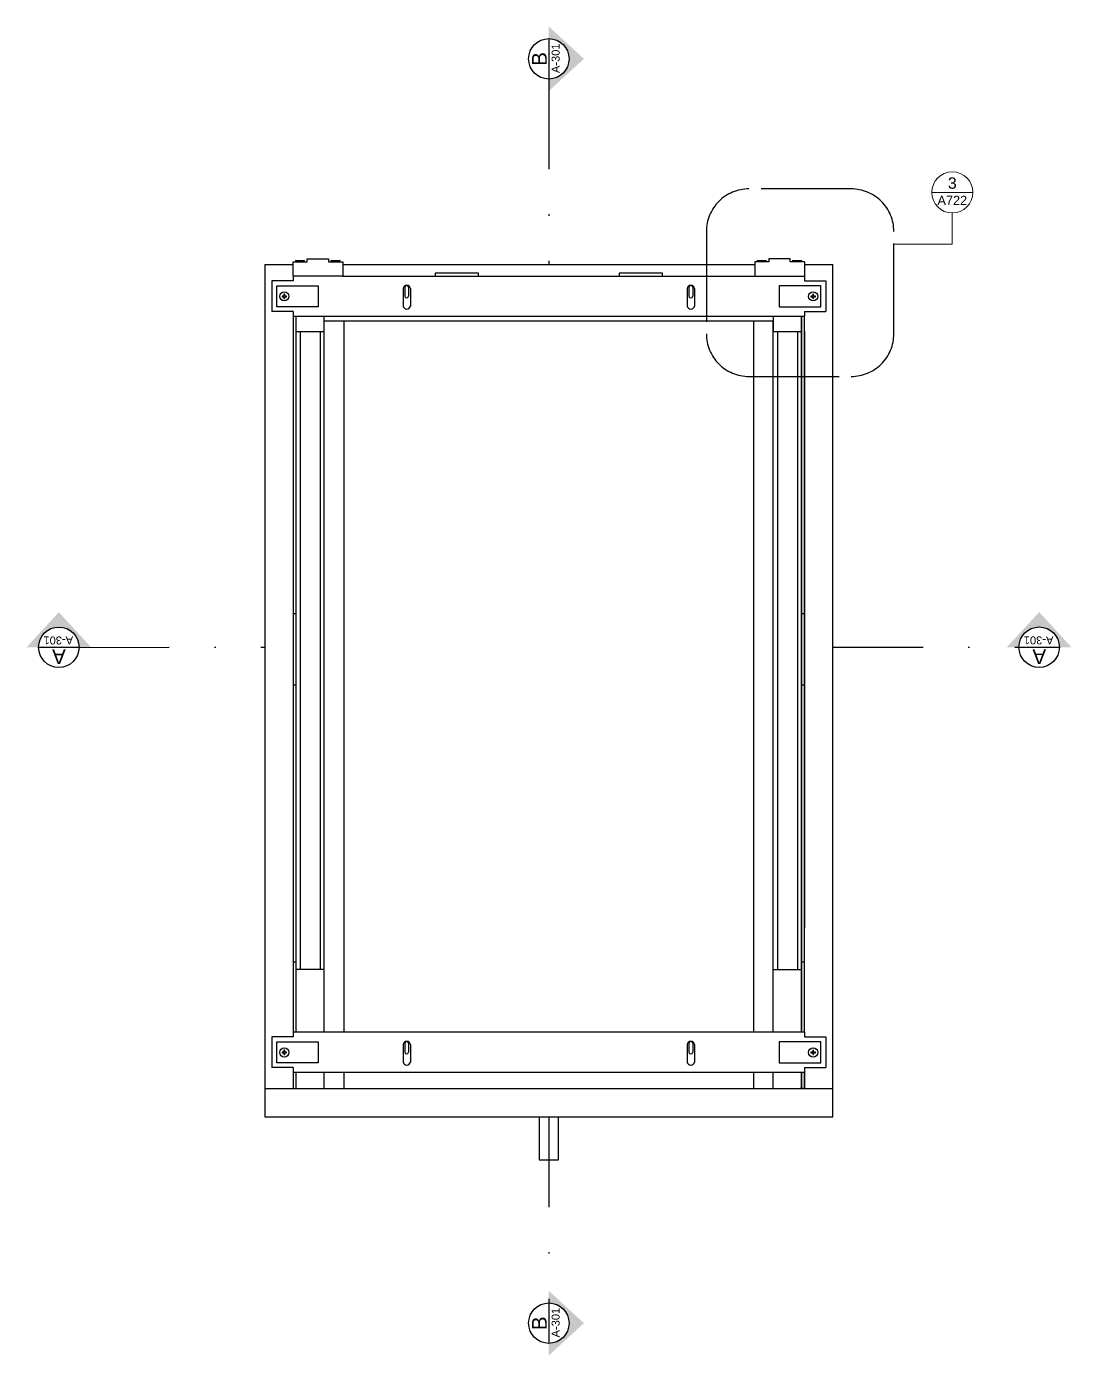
# Model space of a CAD drawing. Header units: millimetres. Extents: x 2745 to 3330, y 899 to 1109.
# Drawn here: x 2801.1 to 2874.6, y 1015 to 1108.6 of the extents above; entities that cross this region are included whole.
import ezdxf
from ezdxf.enums import TextEntityAlignment as Align

# ---------------------------------------------------------------- set-up
doc = ezdxf.new("R2010")
doc.units = ezdxf.units.MM
doc.linetypes.add('CENTERX2', pattern=[4, 2.5, -0.5, 0.5, -0.5])
doc.linetypes.add('TRATTOPUNTO', pattern=[25.4, 12.7, -6.35, 0, -6.35])
doc.layers.add('A-ANNO-SYMB', color=3, linetype='Continuous', lineweight=15)
for name, color, linetype in [('prospetti', 2, 'Continuous'), ('simboli', 6, 'Continuous'), ('simboli tratteggiati', 1, 'Continuous'), ('viti', 4, 'Continuous')]:
    doc.layers.add(name, color=color, linetype=linetype)
doc.styles.add('ARIAL', font='arial.ttf')
doc.styles.get("Standard").update_dxf_attribs({"font": 'arial.ttf'})

# ---------------------------------------------------------------- blocks, each defined once
blk = doc.blocks.new('section plan')
h = blk.add_hatch(color=256)
h.dxf.hatch_style = 1
h.paths.add_polyline_path([(56.9, 0.3), (46.3, 0.3, -1), (10.7, 0.3), (0.1, 0.3), (28.5, -30.6)])
blk.add_line((46.3, 0.3), (10.7, 0.3))
blk.add_circle((28.5, 0.3), 17.8)
at = {"style": 'ARIAL'}
for tag, height, p in [('A', 13, (28.4, 8.6)), ('A-301', 7, (29, -5.7))]:
    blk.add_attdef(tag, text='', height=height, dxfattribs=at).set_placement(p, align=Align.MIDDLE_CENTER)
blk = doc.blocks.new('DETAGLI')
at = {"layer": 'A-ANNO-SYMB', "linetype": 'Continuous'}
blk.add_line((486.66, 356.17), (504.76, 356.17), dxfattribs=at)
blk.add_circle((495.71, 356.17), 9.05, dxfattribs=at)
for tag, p in [('TAVOLA', (495.71, 362.76)), ('SEZIONE', (495.71, 354.67))]:
    blk.add_attdef(tag, text='', height=5, dxfattribs=at).set_placement(p, align=Align.TOP_CENTER)

msp = doc.modelspace()

# ---------------------------------------------------------------- linework, layer by layer
for p, q in [((2817.846, 1091.844), (2819.846, 1091.844)), ((2855.846, 1091.844), (2857.846, 1091.844)), ((2855.846, 1038.908), (2855.846, 1039.257))]:
    msp.add_line(p, q)
at = {"layer": 'A-ANNO-SYMB'}
for p, q in [((2866.255, 1095.483), (2866.255, 1093.283)), ((2866.255, 1093.283), (2862.14, 1093.283))]:
    msp.add_line(p, q, dxfattribs=at)
at = {"layer": 'prospetti'}
for p, q in [((2817.846, 1091.844), (2817.846, 1031.844)), ((2817.846, 1091.844), (2817.846, 1031.844)), ((2817.846, 1091.844), (2819.846, 1091.844)), ((2823.346, 1091.844), (2852.346, 1091.844)), ((2855.846, 1091.844), (2857.846, 1091.844)), ((2857.846, 1031.844), (2857.846, 1091.844)), ((2857.846, 1031.844), (2857.846, 1091.844)), ((2819.846, 1088.224), (2819.846, 1037.815)), ((2819.846, 1088.224), (2819.846, 1037.815)), ((2820.046, 1088.224), (2820.046, 1037.815)), ((2822.046, 1042.231), (2822.046, 1088.224)), ((2855.646, 1088.224), (2855.646, 1037.815)), ((2855.646, 1037.815), (2855.646, 1088.224)), ((2855.846, 1037.815), (2855.846, 1088.224)), ((2855.847, 1037.815), (2855.847, 1088.224)), ((2819.846, 1087.144), (2819.846, 1045.144)), ((2820.046, 1087.144), (2820.046, 1045.144)), ((2820.346, 1087.144), (2820.346, 1042.231)), ((2821.746, 1087.144), (2821.746, 1042.231)), ((2822.046, 1087.894), (2853.646, 1087.894)), ((2823.426, 1087.893), (2823.426, 1037.815)), ((2852.255, 1087.887), (2852.255, 1037.815)), ((2853.646, 1042.231), (2853.646, 1087.894)), ((2853.946, 1087.144), (2853.946, 1042.231)), ((2855.346, 1087.144), (2855.346, 1042.231)), ((2855.646, 1087.144), (2855.646, 1045.144)), ((2855.846, 1087.144), (2855.846, 1045.144)), ((2820.047, 1067.263), (2819.846, 1067.263)), ((2855.847, 1067.263), (2855.646, 1067.263)), ((2819.846, 1062.263), (2820.047, 1062.263)), ((2855.646, 1062.263), (2855.847, 1062.263)), ((2820.046, 1042.727), (2819.846, 1042.727)), ((2855.846, 1042.727), (2855.646, 1042.727)), ((2855.846, 1038.908), (2855.846, 1039.757)), ((2819.846, 1034.995), (2819.846, 1033.844)), ((2819.846, 1034.995), (2819.846, 1033.844)), ((2820.046, 1034.995), (2820.046, 1033.844)), ((2823.426, 1034.995), (2823.426, 1033.844)), ((2852.255, 1034.995), (2852.255, 1033.837)), ((2855.646, 1033.844), (2855.646, 1034.995)), ((2855.646, 1034.995), (2855.646, 1033.844)), ((2855.846, 1033.844), (2855.846, 1034.995)), ((2855.846, 1033.844), (2855.846, 1034.995)), ((2855.846, 1034.995), (2855.846, 1033.844)), ((2817.846, 1033.844), (2857.846, 1033.844)), ((2855.846, 1033.844), (2855.546, 1033.844)), ((2855.846, 1033.844), (2855.696, 1033.844)), ((2855.846, 1033.844), (2855.846, 1034.695)), ((2817.846, 1031.844), (2857.846, 1031.844)), ((2837.172, 1031.844), (2837.172, 1028.827)), ((2838.522, 1028.827), (2838.522, 1031.844)), ((2837.172, 1028.827), (2838.522, 1028.827))]:
    msp.add_line(p, q, dxfattribs=at)
for points in [[(2820.046, 1088.224), (2820.046, 1087.144), (2822.046, 1087.144), (2822.046, 1088.224)], [(2853.646, 1088.224), (2853.646, 1087.144), (2855.646, 1087.144), (2855.646, 1088.224)], [(2822.046, 1037.815), (2822.046, 1042.231), (2820.046, 1042.231), (2820.046, 1037.815)], [(2853.646, 1037.815), (2853.646, 1042.231), (2855.646, 1042.231), (2855.646, 1037.815)], [(2819.846, 1034.995), (2819.846, 1033.844)], [(2820.046, 1034.995), (2820.046, 1033.844)], [(2822.046, 1033.844), (2822.046, 1034.995)], [(2853.646, 1033.844), (2853.646, 1034.995)], [(2855.646, 1034.995), (2855.646, 1033.844)]]:
    msp.add_lwpolyline(points, dxfattribs=at)
at = {"layer": 'simboli tratteggiati', "linetype": 'TRATTOPUNTO', "ltscale": 0.5}
for p, q in [((2837.845, 1104.912), (2837.846, 1091.844)), ((2804.778, 1064.901), (2817.846, 1064.902)), ((2857.846, 1064.907), (2870.948, 1064.908)), ((2837.846, 1031.844), (2837.847, 1018.742))]:
    msp.add_line(p, q, dxfattribs=at)
msp.add_lwpolyline([(2851.94, 1083.976), (2859.14, 1083.976, 0.414214), (2862.14, 1086.976), (2862.14, 1094.176, 0.414214), (2859.14, 1097.176), (2851.94, 1097.176, 0.414214), (2848.94, 1094.176), (2848.94, 1086.976, 0.414214)], format="xyb", close=True, dxfattribs=at)
at = {"layer": 'viti'}
for p, q in [((2819.846, 1091.044), (2819.846, 1092.044)), ((2819.846, 1092.044), (2820.846, 1092.044)), ((2820.008, 1092.144), (2820.661, 1092.144)), ((2820.219, 1092.044), (2820.014, 1092.144)), ((2820.661, 1092.144), (2820.474, 1092.044)), ((2820.846, 1092.244), (2822.346, 1092.244)), ((2820.846, 1092.044), (2820.846, 1092.242)), ((2822.346, 1092.244), (2822.346, 1092.044)), ((2822.346, 1092.044), (2823.346, 1092.044)), ((2822.508, 1092.144), (2823.161, 1092.144)), ((2822.719, 1092.044), (2822.514, 1092.144)), ((2823.161, 1092.144), (2822.974, 1092.044)), ((2823.346, 1092.044), (2823.346, 1091.044)), ((2853.346, 1092.044), (2852.346, 1092.044)), ((2852.346, 1092.044), (2852.346, 1091.044)), ((2852.508, 1092.144), (2853.161, 1092.144)), ((2852.719, 1092.044), (2852.514, 1092.144)), ((2853.161, 1092.144), (2852.974, 1092.044)), ((2854.846, 1092.244), (2853.346, 1092.244)), ((2853.346, 1092.244), (2853.346, 1092.044)), ((2854.846, 1092.044), (2854.846, 1092.242)), ((2855.846, 1092.044), (2854.846, 1092.044)), ((2855.008, 1092.144), (2855.661, 1092.144)), ((2855.219, 1092.044), (2855.014, 1092.144)), ((2855.661, 1092.144), (2855.474, 1092.044)), ((2855.847, 1092.044), (2855.847, 1090.712)), ((2819.846, 1091.044), (2819.846, 1090.712)), ((2823.346, 1091.044), (2819.846, 1091.044)), ((2823.346, 1091.044), (2855.847, 1091.044)), ((2832.89, 1091.244), (2829.847, 1091.244)), ((2829.847, 1091.244), (2829.847, 1091.044)), ((2832.89, 1091.044), (2832.89, 1091.244)), ((2845.849, 1091.244), (2842.801, 1091.244)), ((2842.801, 1091.244), (2842.801, 1091.044)), ((2845.849, 1091.044), (2845.849, 1091.244)), ((2819.846, 1090.712), (2818.346, 1090.712)), ((2818.346, 1090.712), (2818.346, 1088.556)), ((2827.589, 1090.175), (2827.589, 1088.931)), ((2827.711, 1090.275), (2827.711, 1089.621)), ((2827.983, 1090.275), (2827.983, 1089.621)), ((2828.105, 1090.175), (2828.105, 1088.931)), ((2847.589, 1090.175), (2847.589, 1088.931)), ((2847.711, 1090.275), (2847.711, 1089.621)), ((2847.983, 1090.275), (2847.983, 1089.621)), ((2848.105, 1090.175), (2848.105, 1088.931)), ((2855.847, 1090.712), (2857.347, 1090.712)), ((2857.347, 1090.712), (2857.347, 1088.556)), ((2819.846, 1088.556), (2818.346, 1088.556)), ((2819.846, 1088.556), (2819.846, 1088.224)), ((2819.846, 1088.224), (2855.847, 1088.224)), ((2855.847, 1088.556), (2857.347, 1088.556)), ((2855.847, 1088.556), (2855.847, 1088.224)), ((2819.846, 1037.815), (2819.846, 1037.483)), ((2855.847, 1037.815), (2819.846, 1037.815)), ((2855.847, 1037.815), (2855.847, 1037.483)), ((2819.846, 1037.483), (2818.346, 1037.483)), ((2818.346, 1037.483), (2818.346, 1035.327)), ((2827.589, 1036.945), (2827.589, 1035.702)), ((2827.711, 1037.046), (2827.711, 1036.391)), ((2827.983, 1037.046), (2827.983, 1036.391)), ((2828.105, 1036.945), (2828.105, 1035.702)), ((2847.589, 1036.945), (2847.589, 1035.702)), ((2847.711, 1037.046), (2847.711, 1036.391)), ((2847.983, 1037.046), (2847.983, 1036.391)), ((2848.105, 1036.945), (2848.105, 1035.702)), ((2855.847, 1037.483), (2857.347, 1037.483)), ((2857.347, 1037.483), (2857.347, 1035.327)), ((2819.846, 1035.327), (2818.346, 1035.327)), ((2819.846, 1035.327), (2819.846, 1034.995)), ((2819.846, 1034.995), (2855.847, 1034.995)), ((2855.847, 1035.327), (2857.347, 1035.327)), ((2855.847, 1035.327), (2855.847, 1034.995))]:
    msp.add_line(p, q, dxfattribs=at)
for points in [[(2820.178, 1092.144), (2820.178, 1092.144), (2820.178, 1092.081), (2820.308, 1092.081)], [(2820.308, 1092.144), (2820.308, 1092.081), (2820.36, 1092.081), (2820.36, 1092.144)], [(2820.36, 1092.081), (2820.49, 1092.081), (2820.49, 1092.144), (2820.49, 1092.144)], [(2822.678, 1092.144), (2822.678, 1092.144), (2822.678, 1092.081), (2822.808, 1092.081)], [(2822.808, 1092.144), (2822.808, 1092.081), (2822.86, 1092.081), (2822.86, 1092.144)], [(2822.86, 1092.081), (2822.99, 1092.081), (2822.99, 1092.144), (2822.99, 1092.144)], [(2852.678, 1092.144), (2852.678, 1092.144), (2852.678, 1092.081), (2852.808, 1092.081)], [(2852.808, 1092.144), (2852.808, 1092.081), (2852.86, 1092.081), (2852.86, 1092.144)], [(2852.86, 1092.081), (2852.99, 1092.081), (2852.99, 1092.144), (2852.99, 1092.144)], [(2855.178, 1092.144), (2855.178, 1092.144), (2855.178, 1092.081), (2855.308, 1092.081)], [(2855.308, 1092.144), (2855.308, 1092.081), (2855.36, 1092.081), (2855.36, 1092.144)], [(2855.36, 1092.081), (2855.49, 1092.081), (2855.49, 1092.144), (2855.49, 1092.144)], [(2819.206, 1089.635), (2819.075, 1089.635), (2819.075, 1089.583), (2819.206, 1089.583)], [(2819.257, 1089.635), (2819.257, 1089.765), (2819.206, 1089.765), (2819.206, 1089.635)], [(2819.206, 1089.583), (2819.206, 1089.453), (2819.257, 1089.453), (2819.257, 1089.583)], [(2819.257, 1089.583), (2819.387, 1089.583), (2819.387, 1089.635), (2819.257, 1089.635)], [(2856.437, 1089.635), (2856.306, 1089.635), (2856.306, 1089.583), (2856.437, 1089.583)], [(2856.488, 1089.635), (2856.488, 1089.765), (2856.437, 1089.765), (2856.437, 1089.635)], [(2856.437, 1089.583), (2856.437, 1089.453), (2856.488, 1089.453), (2856.488, 1089.583)], [(2856.488, 1089.583), (2856.618, 1089.583), (2856.618, 1089.635), (2856.488, 1089.635)], [(2819.206, 1036.405), (2819.075, 1036.405), (2819.075, 1036.354), (2819.206, 1036.354)], [(2819.257, 1036.405), (2819.257, 1036.536), (2819.206, 1036.536), (2819.206, 1036.405)], [(2819.206, 1036.354), (2819.206, 1036.224), (2819.257, 1036.224), (2819.257, 1036.354)], [(2819.257, 1036.354), (2819.387, 1036.354), (2819.387, 1036.405), (2819.257, 1036.405)], [(2856.437, 1036.405), (2856.306, 1036.405), (2856.306, 1036.354), (2856.437, 1036.354)], [(2856.488, 1036.405), (2856.488, 1036.536), (2856.437, 1036.536), (2856.437, 1036.405)], [(2856.437, 1036.354), (2856.437, 1036.224), (2856.488, 1036.224), (2856.488, 1036.354)], [(2856.488, 1036.354), (2856.618, 1036.354), (2856.618, 1036.405), (2856.488, 1036.405)]]:
    msp.add_lwpolyline(points, dxfattribs=at)
for points in [[(2818.692, 1090.352), (2821.618, 1090.352), (2821.618, 1088.866), (2818.692, 1088.866)], [(2857.002, 1090.352), (2854.076, 1090.352), (2854.076, 1088.866), (2857.002, 1088.866)], [(2818.692, 1037.122), (2821.618, 1037.122), (2821.618, 1035.637), (2818.692, 1035.637)], [(2857.002, 1037.122), (2854.076, 1037.122), (2854.076, 1035.637), (2857.002, 1035.637)]]:
    msp.add_lwpolyline(points, close=True, dxfattribs=at)
for centre in [(2819.231, 1089.609), (2856.462, 1089.609), (2819.231, 1036.38), (2856.462, 1036.38)]:
    msp.add_circle(centre, 0.323, dxfattribs=at)
for centre, radius, start, end in [((2827.847, 1090.123), 0.263, 11.25537, 168.74463), ((2827.847, 1090.248), 0.138, 11.25537, 168.74463), ((2847.847, 1090.123), 0.263, 11.25537, 168.74463), ((2847.847, 1090.248), 0.138, 11.25537, 168.74463), ((2827.847, 1089.648), 0.138, 191.25537, 348.74463), ((2847.847, 1089.648), 0.138, 191.25537, 348.74463), ((2827.847, 1088.982), 0.263, 191.25537, 348.74463), ((2847.847, 1088.982), 0.263, 191.25537, 348.74463), ((2827.847, 1036.894), 0.263, 11.25537, 168.74463), ((2827.847, 1037.019), 0.138, 11.25537, 168.74463), ((2847.847, 1036.894), 0.263, 11.25537, 168.74463), ((2847.847, 1037.019), 0.138, 11.25537, 168.74463), ((2827.847, 1035.753), 0.263, 191.25537, 348.74463), ((2827.847, 1036.418), 0.138, 191.25537, 348.74463), ((2847.847, 1035.753), 0.263, 191.25537, 348.74463), ((2847.847, 1036.418), 0.138, 191.25537, 348.74463)]:
    msp.add_arc(centre, radius, start, end, dxfattribs=at)

# ---------------------------------------------------------------- block references
at = {"layer": 'A-ANNO-SYMB'}
ref = msp.add_blockref('DETAGLI', (2786.941, 1039.944), dxfattribs=dict(at, xscale=0.16, yscale=0.16, zscale=0.16))
ref.add_attrib('SEZIONE', 'A722', dxfattribs={"linetype": 'Continuous', "height": 0.64, "style": 'ARIAL'}).set_placement((2866.255, 1096.691), align=Align.TOP_CENTER)
ref.add_attrib('TAVOLA', '3', dxfattribs={"linetype": 'Continuous', "height": 0.8, "style": 'ARIAL'}).set_placement((2866.255, 1097.986), align=Align.TOP_CENTER)
at = {"layer": 'simboli', "color": 0, "linetype": 'CENTERX2', "ltscale": 5, "xscale": 0.08, "yscale": 0.08, "zscale": 0.08}
for p, rotation, values in [((2837.874, 1104.055), 89.99999999999999, {'A-301': 'A-301', 'A': 'B'}), ((2805.635, 1064.929), 180, {'A-301': 'A-301', 'A': 'A'}), ((2874.651, 1064.935), 180, {'A-301': 'A-301', 'A': 'A'}), ((2837.874, 1015.039), 89.99999999999999, {'A-301': 'A-301', 'A': 'B'})]:
    msp.add_blockref('section plan', p, dxfattribs=dict(at, rotation=rotation)).add_auto_attribs(values)

doc.saveas('drawing.dxf')
